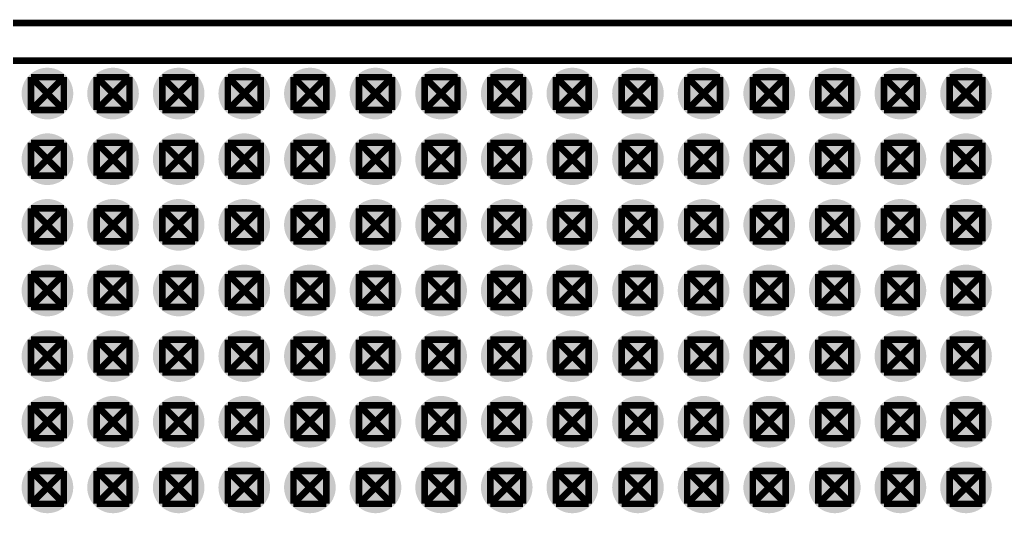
# Model space of a CAD drawing. Extents: x -11 to 221, y -93 to 178.
# Drawn here: x 108.15 to 146.3, y 156.17 to 175.58 of the extents above; entities that cross this region are included whole.
import ezdxf

# ---------------------------------------------------------------- set-up
doc = ezdxf.new("R2010")
doc.units = 0
doc.header["$MEASUREMENT"] = 0
doc.layers.get('0').update_dxf_attribs({"linetype": 'CONTINUOUS'})
for name, color, linetype in [('26-349-0_BOT', 7, 'CONTINUOUS'), ('26-349-0_DRD', 7, 'CONTINUOUS'), ('26-349-0_DRL', 2, 'CONTINUOUS'), ('26-349-0_FAB', 1, 'CONTINUOUS'), ('26-349-0_IN1', 3, 'CONTINUOUS'), ('26-349-0_IN2', 5, 'CONTINUOUS'), ('26-349-0_SMB', 10, 'CONTINUOUS'), ('26-349-0_SMT', 14, 'CONTINUOUS'), ('26-349-0_TOP', 11, 'CONTINUOUS'), ('THRUHOLE_TAP', 15, 'CONTINUOUS')]:
    doc.layers.add(name, color=color, linetype=linetype)

# ---------------------------------------------------------------- blocks, each defined once
blk = doc.blocks.new('ROUND_2')
at = {"const_width": 0.99949}
blk.add_lwpolyline([(-0.499744, 0, 1), (0.499744, 0, 1)], format="xyb", close=True, dxfattribs=at)
blk = doc.blocks.new('ROUND_93')
at = {"const_width": 0.54991}
blk.add_lwpolyline([(-0.274954, 0, 1), (0.274954, 0, 1)], format="xyb", close=True, dxfattribs=at)

msp = doc.modelspace()

# ---------------------------------------------------------------- linework, layer by layer
at = {"layer": '26-349-0_DRD', "const_width": 0.254}
for points in [[(-5.99948, 175.4505), (180.9496, 175.4505)], [(108.585, 173.355), (108.585, 172.085)], [(109.855, 173.355), (108.585, 173.355)], [(109.855, 173.355), (108.585, 172.085)], [(109.855, 172.085), (108.585, 173.355)], [(109.855, 172.085), (109.855, 173.355)], [(111.125, 173.355), (111.125, 172.085)], [(112.395, 173.355), (111.125, 173.355)], [(112.395, 173.355), (111.125, 172.085)], [(112.395, 172.085), (111.125, 173.355)], [(112.395, 172.085), (112.395, 173.355)], [(113.665, 173.355), (113.665, 172.085)], [(114.935, 173.355), (113.665, 173.355)], [(114.935, 173.355), (113.665, 172.085)], [(114.935, 172.085), (113.665, 173.355)], [(114.935, 172.085), (114.935, 173.355)], [(116.205, 173.355), (116.205, 172.085)], [(117.475, 173.355), (116.205, 173.355)], [(117.475, 173.355), (116.205, 172.085)], [(117.475, 172.085), (116.205, 173.355)], [(117.475, 172.085), (117.475, 173.355)], [(118.745, 173.355), (118.745, 172.085)], [(120.015, 173.355), (118.745, 173.355)], [(120.015, 173.355), (118.745, 172.085)], [(120.015, 172.085), (118.745, 173.355)], [(120.015, 172.085), (120.015, 173.355)], [(121.285, 173.355), (121.285, 172.085)], [(122.555, 173.355), (121.285, 173.355)], [(122.555, 173.355), (121.285, 172.085)], [(122.555, 172.085), (121.285, 173.355)], [(122.555, 172.085), (122.555, 173.355)], [(123.825, 173.355), (123.825, 172.085)], [(125.095, 173.355), (123.825, 173.355)], [(125.095, 173.355), (123.825, 172.085)], [(125.095, 172.085), (123.825, 173.355)], [(125.095, 172.085), (125.095, 173.355)], [(126.365, 173.355), (126.365, 172.085)], [(127.635, 173.355), (126.365, 173.355)], [(127.635, 173.355), (126.365, 172.085)], [(127.635, 172.085), (126.365, 173.355)], [(127.635, 172.085), (127.635, 173.355)], [(128.905, 173.355), (128.905, 172.085)], [(130.175, 173.355), (128.905, 173.355)], [(130.175, 173.355), (128.905, 172.085)], [(130.175, 172.085), (128.905, 173.355)], [(130.175, 172.085), (130.175, 173.355)], [(131.445, 173.355), (131.445, 172.085)], [(132.715, 173.355), (131.445, 173.355)], [(132.715, 173.355), (131.445, 172.085)], [(132.715, 172.085), (131.445, 173.355)], [(132.715, 172.085), (132.715, 173.355)], [(133.985, 173.355), (133.985, 172.085)], [(135.255, 173.355), (133.985, 173.355)], [(135.255, 173.355), (133.985, 172.085)], [(135.255, 172.085), (133.985, 173.355)], [(135.255, 172.085), (135.255, 173.355)], [(136.525, 173.355), (136.525, 172.085)], [(137.795, 173.355), (136.525, 173.355)], [(137.795, 173.355), (136.525, 172.085)], [(137.795, 172.085), (136.525, 173.355)], [(137.795, 172.085), (137.795, 173.355)], [(139.065, 173.355), (139.065, 172.085)], [(140.335, 173.355), (139.065, 173.355)], [(140.335, 173.355), (139.065, 172.085)], [(140.335, 172.085), (139.065, 173.355)], [(140.335, 172.085), (140.335, 173.355)], [(141.605, 173.355), (141.605, 172.085)], [(142.875, 173.355), (141.605, 173.355)], [(142.875, 173.355), (141.605, 172.085)], [(142.875, 172.085), (141.605, 173.355)], [(142.875, 172.085), (142.875, 173.355)], [(144.145, 173.355), (144.145, 172.085)], [(145.415, 173.355), (144.145, 173.355)], [(145.415, 173.355), (144.145, 172.085)], [(145.415, 172.085), (144.145, 173.355)], [(145.415, 172.085), (145.415, 173.355)], [(108.585, 172.085), (109.855, 172.085)], [(111.125, 172.085), (112.395, 172.085)], [(113.665, 172.085), (114.935, 172.085)], [(116.205, 172.085), (117.475, 172.085)], [(118.745, 172.085), (120.015, 172.085)], [(121.285, 172.085), (122.555, 172.085)], [(123.825, 172.085), (125.095, 172.085)], [(126.365, 172.085), (127.635, 172.085)], [(128.905, 172.085), (130.175, 172.085)], [(131.445, 172.085), (132.715, 172.085)], [(133.985, 172.085), (135.255, 172.085)], [(136.525, 172.085), (137.795, 172.085)], [(139.065, 172.085), (140.335, 172.085)], [(141.605, 172.085), (142.875, 172.085)], [(144.145, 172.085), (145.415, 172.085)], [(108.585, 170.815), (108.585, 169.545)], [(109.855, 170.815), (108.585, 170.815)], [(109.855, 170.815), (108.585, 169.545)], [(109.855, 169.545), (108.585, 170.815)], [(109.855, 169.545), (109.855, 170.815)], [(111.125, 170.815), (111.125, 169.545)], [(112.395, 170.815), (111.125, 170.815)], [(112.395, 170.815), (111.125, 169.545)], [(112.395, 169.545), (111.125, 170.815)], [(112.395, 169.545), (112.395, 170.815)], [(113.665, 170.815), (113.665, 169.545)], [(114.935, 170.815), (113.665, 170.815)], [(114.935, 170.815), (113.665, 169.545)], [(114.935, 169.545), (113.665, 170.815)], [(114.935, 169.545), (114.935, 170.815)], [(116.205, 170.815), (116.205, 169.545)], [(117.475, 170.815), (116.205, 170.815)], [(117.475, 170.815), (116.205, 169.545)], [(117.475, 169.545), (116.205, 170.815)], [(117.475, 169.545), (117.475, 170.815)], [(118.745, 170.815), (118.745, 169.545)], [(120.015, 170.815), (118.745, 170.815)], [(120.015, 170.815), (118.745, 169.545)], [(120.015, 169.545), (118.745, 170.815)], [(120.015, 169.545), (120.015, 170.815)], [(121.285, 170.815), (121.285, 169.545)], [(122.555, 170.815), (121.285, 170.815)], [(122.555, 170.815), (121.285, 169.545)], [(122.555, 169.545), (121.285, 170.815)], [(122.555, 169.545), (122.555, 170.815)], [(123.825, 170.815), (123.825, 169.545)], [(125.095, 170.815), (123.825, 170.815)], [(125.095, 170.815), (123.825, 169.545)], [(125.095, 169.545), (123.825, 170.815)], [(125.095, 169.545), (125.095, 170.815)], [(126.365, 170.815), (126.365, 169.545)], [(127.635, 170.815), (126.365, 170.815)], [(127.635, 170.815), (126.365, 169.545)], [(127.635, 169.545), (126.365, 170.815)], [(127.635, 169.545), (127.635, 170.815)], [(128.905, 170.815), (128.905, 169.545)], [(130.175, 170.815), (128.905, 170.815)], [(130.175, 170.815), (128.905, 169.545)], [(130.175, 169.545), (128.905, 170.815)], [(130.175, 169.545), (130.175, 170.815)], [(131.445, 170.815), (131.445, 169.545)], [(132.715, 170.815), (131.445, 170.815)], [(132.715, 170.815), (131.445, 169.545)], [(132.715, 169.545), (131.445, 170.815)], [(132.715, 169.545), (132.715, 170.815)], [(133.985, 170.815), (133.985, 169.545)], [(135.255, 170.815), (133.985, 170.815)], [(135.255, 170.815), (133.985, 169.545)], [(135.255, 169.545), (133.985, 170.815)], [(135.255, 169.545), (135.255, 170.815)], [(136.525, 170.815), (136.525, 169.545)], [(137.795, 170.815), (136.525, 170.815)], [(137.795, 170.815), (136.525, 169.545)], [(137.795, 169.545), (136.525, 170.815)], [(137.795, 169.545), (137.795, 170.815)], [(139.065, 170.815), (139.065, 169.545)], [(140.335, 170.815), (139.065, 170.815)], [(140.335, 170.815), (139.065, 169.545)], [(140.335, 169.545), (139.065, 170.815)], [(140.335, 169.545), (140.335, 170.815)], [(141.605, 170.815), (141.605, 169.545)], [(142.875, 170.815), (141.605, 170.815)], [(142.875, 170.815), (141.605, 169.545)], [(142.875, 169.545), (141.605, 170.815)], [(142.875, 169.545), (142.875, 170.815)], [(144.145, 170.815), (144.145, 169.545)], [(145.415, 170.815), (144.145, 170.815)], [(145.415, 170.815), (144.145, 169.545)], [(145.415, 169.545), (144.145, 170.815)], [(145.415, 169.545), (145.415, 170.815)], [(108.585, 169.545), (109.855, 169.545)], [(111.125, 169.545), (112.395, 169.545)], [(113.665, 169.545), (114.935, 169.545)], [(116.205, 169.545), (117.475, 169.545)], [(118.745, 169.545), (120.015, 169.545)], [(121.285, 169.545), (122.555, 169.545)], [(123.825, 169.545), (125.095, 169.545)], [(126.365, 169.545), (127.635, 169.545)], [(128.905, 169.545), (130.175, 169.545)], [(131.445, 169.545), (132.715, 169.545)], [(133.985, 169.545), (135.255, 169.545)], [(136.525, 169.545), (137.795, 169.545)], [(139.065, 169.545), (140.335, 169.545)], [(141.605, 169.545), (142.875, 169.545)], [(144.145, 169.545), (145.415, 169.545)], [(108.585, 168.275), (108.585, 167.005)], [(109.855, 168.275), (108.585, 168.275)], [(109.855, 168.275), (108.585, 167.005)], [(109.855, 167.005), (108.585, 168.275)], [(109.855, 167.005), (109.855, 168.275)], [(111.125, 168.275), (111.125, 167.005)], [(112.395, 168.275), (111.125, 168.275)], [(112.395, 168.275), (111.125, 167.005)], [(112.395, 167.005), (111.125, 168.275)], [(112.395, 167.005), (112.395, 168.275)], [(113.665, 168.275), (113.665, 167.005)], [(114.935, 168.275), (113.665, 168.275)], [(114.935, 168.275), (113.665, 167.005)], [(114.935, 167.005), (113.665, 168.275)], [(114.935, 167.005), (114.935, 168.275)], [(116.205, 168.275), (116.205, 167.005)], [(117.475, 168.275), (116.205, 168.275)], [(117.475, 168.275), (116.205, 167.005)], [(117.475, 167.005), (116.205, 168.275)], [(117.475, 167.005), (117.475, 168.275)], [(118.745, 168.275), (118.745, 167.005)], [(120.015, 168.275), (118.745, 168.275)], [(120.015, 168.275), (118.745, 167.005)], [(120.015, 167.005), (118.745, 168.275)], [(120.015, 167.005), (120.015, 168.275)], [(121.285, 168.275), (121.285, 167.005)], [(122.555, 168.275), (121.285, 168.275)], [(122.555, 168.275), (121.285, 167.005)], [(122.555, 167.005), (121.285, 168.275)], [(122.555, 167.005), (122.555, 168.275)], [(123.825, 168.275), (123.825, 167.005)], [(125.095, 168.275), (123.825, 168.275)], [(125.095, 168.275), (123.825, 167.005)], [(125.095, 167.005), (123.825, 168.275)], [(125.095, 167.005), (125.095, 168.275)], [(126.365, 168.275), (126.365, 167.005)], [(127.635, 168.275), (126.365, 168.275)], [(127.635, 168.275), (126.365, 167.005)], [(127.635, 167.005), (126.365, 168.275)], [(127.635, 167.005), (127.635, 168.275)], [(128.905, 168.275), (128.905, 167.005)], [(130.175, 168.275), (128.905, 168.275)], [(130.175, 168.275), (128.905, 167.005)], [(130.175, 167.005), (128.905, 168.275)], [(130.175, 167.005), (130.175, 168.275)], [(131.445, 168.275), (131.445, 167.005)], [(132.715, 168.275), (131.445, 168.275)], [(132.715, 168.275), (131.445, 167.005)], [(132.715, 167.005), (131.445, 168.275)], [(132.715, 167.005), (132.715, 168.275)], [(133.985, 168.275), (133.985, 167.005)], [(135.255, 168.275), (133.985, 168.275)], [(135.255, 168.275), (133.985, 167.005)], [(135.255, 167.005), (133.985, 168.275)], [(135.255, 167.005), (135.255, 168.275)], [(136.525, 168.275), (136.525, 167.005)], [(137.795, 168.275), (136.525, 168.275)], [(137.795, 168.275), (136.525, 167.005)], [(137.795, 167.005), (136.525, 168.275)], [(137.795, 167.005), (137.795, 168.275)], [(139.065, 168.275), (139.065, 167.005)], [(140.335, 168.275), (139.065, 168.275)], [(140.335, 168.275), (139.065, 167.005)], [(140.335, 167.005), (139.065, 168.275)], [(140.335, 167.005), (140.335, 168.275)], [(141.605, 168.275), (141.605, 167.005)], [(142.875, 168.275), (141.605, 168.275)], [(142.875, 168.275), (141.605, 167.005)], [(142.875, 167.005), (141.605, 168.275)], [(142.875, 167.005), (142.875, 168.275)], [(144.145, 168.275), (144.145, 167.005)], [(145.415, 168.275), (144.145, 168.275)], [(145.415, 168.275), (144.145, 167.005)], [(145.415, 167.005), (144.145, 168.275)], [(145.415, 167.005), (145.415, 168.275)], [(108.585, 167.005), (109.855, 167.005)], [(111.125, 167.005), (112.395, 167.005)], [(113.665, 167.005), (114.935, 167.005)], [(116.205, 167.005), (117.475, 167.005)], [(118.745, 167.005), (120.015, 167.005)], [(121.285, 167.005), (122.555, 167.005)], [(123.825, 167.005), (125.095, 167.005)], [(126.365, 167.005), (127.635, 167.005)], [(128.905, 167.005), (130.175, 167.005)], [(131.445, 167.005), (132.715, 167.005)], [(133.985, 167.005), (135.255, 167.005)], [(136.525, 167.005), (137.795, 167.005)], [(139.065, 167.005), (140.335, 167.005)], [(141.605, 167.005), (142.875, 167.005)], [(144.145, 167.005), (145.415, 167.005)], [(108.585, 165.735), (108.585, 164.465)], [(109.855, 165.735), (108.585, 165.735)], [(109.855, 165.735), (108.585, 164.465)], [(109.855, 164.465), (108.585, 165.735)], [(109.855, 164.465), (109.855, 165.735)], [(111.125, 165.735), (111.125, 164.465)], [(112.395, 165.735), (111.125, 165.735)], [(112.395, 165.735), (111.125, 164.465)], [(112.395, 164.465), (111.125, 165.735)], [(112.395, 164.465), (112.395, 165.735)], [(113.665, 165.735), (113.665, 164.465)], [(114.935, 165.735), (113.665, 165.735)], [(114.935, 165.735), (113.665, 164.465)], [(114.935, 164.465), (113.665, 165.735)], [(114.935, 164.465), (114.935, 165.735)], [(116.205, 165.735), (116.205, 164.465)], [(117.475, 165.735), (116.205, 165.735)], [(117.475, 165.735), (116.205, 164.465)], [(117.475, 164.465), (116.205, 165.735)], [(117.475, 164.465), (117.475, 165.735)], [(118.745, 165.735), (118.745, 164.465)], [(120.015, 165.735), (118.745, 165.735)], [(120.015, 165.735), (118.745, 164.465)], [(120.015, 164.465), (118.745, 165.735)], [(120.015, 164.465), (120.015, 165.735)], [(121.285, 165.735), (121.285, 164.465)], [(122.555, 165.735), (121.285, 165.735)], [(122.555, 165.735), (121.285, 164.465)], [(122.555, 164.465), (121.285, 165.735)], [(122.555, 164.465), (122.555, 165.735)], [(123.825, 165.735), (123.825, 164.465)], [(125.095, 165.735), (123.825, 165.735)], [(125.095, 165.735), (123.825, 164.465)], [(125.095, 164.465), (123.825, 165.735)], [(125.095, 164.465), (125.095, 165.735)], [(126.365, 165.735), (126.365, 164.465)], [(127.635, 165.735), (126.365, 165.735)], [(127.635, 165.735), (126.365, 164.465)], [(127.635, 164.465), (126.365, 165.735)], [(127.635, 164.465), (127.635, 165.735)], [(128.905, 165.735), (128.905, 164.465)], [(130.175, 165.735), (128.905, 165.735)], [(130.175, 165.735), (128.905, 164.465)], [(130.175, 164.465), (128.905, 165.735)], [(130.175, 164.465), (130.175, 165.735)], [(131.445, 165.735), (131.445, 164.465)], [(132.715, 165.735), (131.445, 165.735)], [(132.715, 165.735), (131.445, 164.465)], [(132.715, 164.465), (131.445, 165.735)], [(132.715, 164.465), (132.715, 165.735)], [(133.985, 165.735), (133.985, 164.465)], [(135.255, 165.735), (133.985, 165.735)], [(135.255, 165.735), (133.985, 164.465)], [(135.255, 164.465), (133.985, 165.735)], [(135.255, 164.465), (135.255, 165.735)], [(136.525, 165.735), (136.525, 164.465)], [(137.795, 165.735), (136.525, 165.735)], [(137.795, 165.735), (136.525, 164.465)], [(137.795, 164.465), (136.525, 165.735)], [(137.795, 164.465), (137.795, 165.735)], [(139.065, 165.735), (139.065, 164.465)], [(140.335, 165.735), (139.065, 165.735)], [(140.335, 165.735), (139.065, 164.465)], [(140.335, 164.465), (139.065, 165.735)], [(140.335, 164.465), (140.335, 165.735)], [(141.605, 165.735), (141.605, 164.465)], [(142.875, 165.735), (141.605, 165.735)], [(142.875, 165.735), (141.605, 164.465)], [(142.875, 164.465), (141.605, 165.735)], [(142.875, 164.465), (142.875, 165.735)], [(144.145, 165.735), (144.145, 164.465)], [(145.415, 165.735), (144.145, 165.735)], [(145.415, 165.735), (144.145, 164.465)], [(145.415, 164.465), (144.145, 165.735)], [(145.415, 164.465), (145.415, 165.735)], [(108.585, 164.465), (109.855, 164.465)], [(111.125, 164.465), (112.395, 164.465)], [(113.665, 164.465), (114.935, 164.465)], [(116.205, 164.465), (117.475, 164.465)], [(118.745, 164.465), (120.015, 164.465)], [(121.285, 164.465), (122.555, 164.465)], [(123.825, 164.465), (125.095, 164.465)], [(126.365, 164.465), (127.635, 164.465)], [(128.905, 164.465), (130.175, 164.465)], [(131.445, 164.465), (132.715, 164.465)], [(133.985, 164.465), (135.255, 164.465)], [(136.525, 164.465), (137.795, 164.465)], [(139.065, 164.465), (140.335, 164.465)], [(141.605, 164.465), (142.875, 164.465)], [(144.145, 164.465), (145.415, 164.465)], [(108.585, 163.195), (108.585, 161.925)], [(109.855, 163.195), (108.585, 163.195)], [(109.855, 163.195), (108.585, 161.925)], [(109.855, 161.925), (108.585, 163.195)], [(109.855, 161.925), (109.855, 163.195)], [(111.125, 163.195), (111.125, 161.925)], [(112.395, 163.195), (111.125, 163.195)], [(112.395, 163.195), (111.125, 161.925)], [(112.395, 161.925), (111.125, 163.195)], [(112.395, 161.925), (112.395, 163.195)], [(113.665, 163.195), (113.665, 161.925)], [(114.935, 163.195), (113.665, 163.195)], [(114.935, 163.195), (113.665, 161.925)], [(114.935, 161.925), (113.665, 163.195)], [(114.935, 161.925), (114.935, 163.195)], [(116.205, 163.195), (116.205, 161.925)], [(117.475, 163.195), (116.205, 163.195)], [(117.475, 163.195), (116.205, 161.925)], [(117.475, 161.925), (116.205, 163.195)], [(117.475, 161.925), (117.475, 163.195)], [(118.745, 163.195), (118.745, 161.925)], [(120.015, 163.195), (118.745, 163.195)], [(120.015, 163.195), (118.745, 161.925)], [(120.015, 161.925), (118.745, 163.195)], [(120.015, 161.925), (120.015, 163.195)], [(121.285, 163.195), (121.285, 161.925)], [(122.555, 163.195), (121.285, 163.195)], [(122.555, 163.195), (121.285, 161.925)], [(122.555, 161.925), (121.285, 163.195)], [(122.555, 161.925), (122.555, 163.195)], [(123.825, 163.195), (123.825, 161.925)], [(125.095, 163.195), (123.825, 163.195)], [(125.095, 163.195), (123.825, 161.925)], [(125.095, 161.925), (123.825, 163.195)], [(125.095, 161.925), (125.095, 163.195)], [(126.365, 163.195), (126.365, 161.925)], [(127.635, 163.195), (126.365, 163.195)], [(127.635, 163.195), (126.365, 161.925)], [(127.635, 161.925), (126.365, 163.195)], [(127.635, 161.925), (127.635, 163.195)], [(128.905, 163.195), (128.905, 161.925)], [(130.175, 163.195), (128.905, 163.195)], [(130.175, 163.195), (128.905, 161.925)], [(130.175, 161.925), (128.905, 163.195)], [(130.175, 161.925), (130.175, 163.195)], [(131.445, 163.195), (131.445, 161.925)], [(132.715, 163.195), (131.445, 163.195)], [(132.715, 163.195), (131.445, 161.925)], [(132.715, 161.925), (131.445, 163.195)], [(132.715, 161.925), (132.715, 163.195)], [(133.985, 163.195), (133.985, 161.925)], [(135.255, 163.195), (133.985, 163.195)], [(135.255, 163.195), (133.985, 161.925)], [(135.255, 161.925), (133.985, 163.195)], [(135.255, 161.925), (135.255, 163.195)], [(136.525, 163.195), (136.525, 161.925)], [(137.795, 163.195), (136.525, 163.195)], [(137.795, 163.195), (136.525, 161.925)], [(137.795, 161.925), (136.525, 163.195)], [(137.795, 161.925), (137.795, 163.195)], [(139.065, 163.195), (139.065, 161.925)], [(140.335, 163.195), (139.065, 163.195)], [(140.335, 163.195), (139.065, 161.925)], [(140.335, 161.925), (139.065, 163.195)], [(140.335, 161.925), (140.335, 163.195)], [(141.605, 163.195), (141.605, 161.925)], [(142.875, 163.195), (141.605, 163.195)], [(142.875, 163.195), (141.605, 161.925)], [(142.875, 161.925), (141.605, 163.195)], [(142.875, 161.925), (142.875, 163.195)], [(144.145, 163.195), (144.145, 161.925)], [(145.415, 163.195), (144.145, 163.195)], [(145.415, 163.195), (144.145, 161.925)], [(145.415, 161.925), (144.145, 163.195)], [(145.415, 161.925), (145.415, 163.195)], [(108.585, 161.925), (109.855, 161.925)], [(111.125, 161.925), (112.395, 161.925)], [(113.665, 161.925), (114.935, 161.925)], [(116.205, 161.925), (117.475, 161.925)], [(118.745, 161.925), (120.015, 161.925)], [(121.285, 161.925), (122.555, 161.925)], [(123.825, 161.925), (125.095, 161.925)], [(126.365, 161.925), (127.635, 161.925)], [(128.905, 161.925), (130.175, 161.925)], [(131.445, 161.925), (132.715, 161.925)], [(133.985, 161.925), (135.255, 161.925)], [(136.525, 161.925), (137.795, 161.925)], [(139.065, 161.925), (140.335, 161.925)], [(141.605, 161.925), (142.875, 161.925)], [(144.145, 161.925), (145.415, 161.925)], [(108.585, 160.655), (108.585, 159.385)], [(109.855, 160.655), (108.585, 160.655)], [(109.855, 160.655), (108.585, 159.385)], [(109.855, 159.385), (108.585, 160.655)], [(109.855, 159.385), (109.855, 160.655)], [(111.125, 160.655), (111.125, 159.385)], [(112.395, 160.655), (111.125, 160.655)], [(112.395, 160.655), (111.125, 159.385)], [(112.395, 159.385), (111.125, 160.655)], [(112.395, 159.385), (112.395, 160.655)], [(113.665, 160.655), (113.665, 159.385)], [(114.935, 160.655), (113.665, 160.655)], [(114.935, 160.655), (113.665, 159.385)], [(114.935, 159.385), (113.665, 160.655)], [(114.935, 159.385), (114.935, 160.655)], [(116.205, 160.655), (116.205, 159.385)], [(117.475, 160.655), (116.205, 160.655)], [(117.475, 160.655), (116.205, 159.385)], [(117.475, 159.385), (116.205, 160.655)], [(117.475, 159.385), (117.475, 160.655)], [(118.745, 160.655), (118.745, 159.385)], [(120.015, 160.655), (118.745, 160.655)], [(120.015, 160.655), (118.745, 159.385)], [(120.015, 159.385), (118.745, 160.655)], [(120.015, 159.385), (120.015, 160.655)], [(121.285, 160.655), (121.285, 159.385)], [(122.555, 160.655), (121.285, 160.655)], [(122.555, 160.655), (121.285, 159.385)], [(122.555, 159.385), (121.285, 160.655)], [(122.555, 159.385), (122.555, 160.655)], [(123.825, 160.655), (123.825, 159.385)], [(125.095, 160.655), (123.825, 160.655)], [(125.095, 160.655), (123.825, 159.385)], [(125.095, 159.385), (123.825, 160.655)], [(125.095, 159.385), (125.095, 160.655)], [(126.365, 160.655), (126.365, 159.385)], [(127.635, 160.655), (126.365, 160.655)], [(127.635, 160.655), (126.365, 159.385)], [(127.635, 159.385), (126.365, 160.655)], [(127.635, 159.385), (127.635, 160.655)], [(128.905, 160.655), (128.905, 159.385)], [(130.175, 160.655), (128.905, 160.655)], [(130.175, 160.655), (128.905, 159.385)], [(130.175, 159.385), (128.905, 160.655)], [(130.175, 159.385), (130.175, 160.655)], [(131.445, 160.655), (131.445, 159.385)], [(132.715, 160.655), (131.445, 160.655)], [(132.715, 160.655), (131.445, 159.385)], [(132.715, 159.385), (131.445, 160.655)], [(132.715, 159.385), (132.715, 160.655)], [(133.985, 160.655), (133.985, 159.385)], [(135.255, 160.655), (133.985, 160.655)], [(135.255, 160.655), (133.985, 159.385)], [(135.255, 159.385), (133.985, 160.655)], [(135.255, 159.385), (135.255, 160.655)], [(136.525, 160.655), (136.525, 159.385)], [(137.795, 160.655), (136.525, 160.655)], [(137.795, 160.655), (136.525, 159.385)], [(137.795, 159.385), (136.525, 160.655)], [(137.795, 159.385), (137.795, 160.655)], [(139.065, 160.655), (139.065, 159.385)], [(140.335, 160.655), (139.065, 160.655)], [(140.335, 160.655), (139.065, 159.385)], [(140.335, 159.385), (139.065, 160.655)], [(140.335, 159.385), (140.335, 160.655)], [(141.605, 160.655), (141.605, 159.385)], [(142.875, 160.655), (141.605, 160.655)], [(142.875, 160.655), (141.605, 159.385)], [(142.875, 159.385), (141.605, 160.655)], [(142.875, 159.385), (142.875, 160.655)], [(144.145, 160.655), (144.145, 159.385)], [(145.415, 160.655), (144.145, 160.655)], [(145.415, 160.655), (144.145, 159.385)], [(145.415, 159.385), (144.145, 160.655)], [(145.415, 159.385), (145.415, 160.655)], [(108.585, 159.385), (109.855, 159.385)], [(111.125, 159.385), (112.395, 159.385)], [(113.665, 159.385), (114.935, 159.385)], [(116.205, 159.385), (117.475, 159.385)], [(118.745, 159.385), (120.015, 159.385)], [(121.285, 159.385), (122.555, 159.385)], [(123.825, 159.385), (125.095, 159.385)], [(126.365, 159.385), (127.635, 159.385)], [(128.905, 159.385), (130.175, 159.385)], [(131.445, 159.385), (132.715, 159.385)], [(133.985, 159.385), (135.255, 159.385)], [(136.525, 159.385), (137.795, 159.385)], [(139.065, 159.385), (140.335, 159.385)], [(141.605, 159.385), (142.875, 159.385)], [(144.145, 159.385), (145.415, 159.385)], [(108.585, 158.115), (108.585, 156.845)], [(109.855, 158.115), (108.585, 158.115)], [(109.855, 158.115), (108.585, 156.845)], [(109.855, 156.845), (108.585, 158.115)], [(109.855, 156.845), (109.855, 158.115)], [(111.125, 158.115), (111.125, 156.845)], [(112.395, 158.115), (111.125, 158.115)], [(112.395, 158.115), (111.125, 156.845)], [(112.395, 156.845), (111.125, 158.115)], [(112.395, 156.845), (112.395, 158.115)], [(113.665, 158.115), (113.665, 156.845)], [(114.935, 158.115), (113.665, 158.115)], [(114.935, 158.115), (113.665, 156.845)], [(114.935, 156.845), (113.665, 158.115)], [(114.935, 156.845), (114.935, 158.115)], [(116.205, 158.115), (116.205, 156.845)], [(117.475, 158.115), (116.205, 158.115)], [(117.475, 158.115), (116.205, 156.845)], [(117.475, 156.845), (116.205, 158.115)], [(117.475, 156.845), (117.475, 158.115)], [(118.745, 158.115), (118.745, 156.845)], [(120.015, 158.115), (118.745, 158.115)], [(120.015, 158.115), (118.745, 156.845)], [(120.015, 156.845), (118.745, 158.115)], [(120.015, 156.845), (120.015, 158.115)], [(121.285, 158.115), (121.285, 156.845)], [(122.555, 158.115), (121.285, 158.115)], [(122.555, 158.115), (121.285, 156.845)], [(122.555, 156.845), (121.285, 158.115)], [(122.555, 156.845), (122.555, 158.115)], [(123.825, 158.115), (123.825, 156.845)], [(125.095, 158.115), (123.825, 158.115)], [(125.095, 158.115), (123.825, 156.845)], [(125.095, 156.845), (123.825, 158.115)], [(125.095, 156.845), (125.095, 158.115)], [(126.365, 158.115), (126.365, 156.845)], [(127.635, 158.115), (126.365, 158.115)], [(127.635, 158.115), (126.365, 156.845)], [(127.635, 156.845), (126.365, 158.115)], [(127.635, 156.845), (127.635, 158.115)], [(128.905, 158.115), (128.905, 156.845)], [(130.175, 158.115), (128.905, 158.115)], [(130.175, 158.115), (128.905, 156.845)], [(130.175, 156.845), (128.905, 158.115)], [(130.175, 156.845), (130.175, 158.115)], [(131.445, 158.115), (131.445, 156.845)], [(132.715, 158.115), (131.445, 158.115)], [(132.715, 158.115), (131.445, 156.845)], [(132.715, 156.845), (131.445, 158.115)], [(132.715, 156.845), (132.715, 158.115)], [(133.985, 158.115), (133.985, 156.845)], [(135.255, 158.115), (133.985, 158.115)], [(135.255, 158.115), (133.985, 156.845)], [(135.255, 156.845), (133.985, 158.115)], [(135.255, 156.845), (135.255, 158.115)], [(136.525, 158.115), (136.525, 156.845)], [(137.795, 158.115), (136.525, 158.115)], [(137.795, 158.115), (136.525, 156.845)], [(137.795, 156.845), (136.525, 158.115)], [(137.795, 156.845), (137.795, 158.115)], [(139.065, 158.115), (139.065, 156.845)], [(140.335, 158.115), (139.065, 158.115)], [(140.335, 158.115), (139.065, 156.845)], [(140.335, 156.845), (139.065, 158.115)], [(140.335, 156.845), (140.335, 158.115)], [(141.605, 158.115), (141.605, 156.845)], [(142.875, 158.115), (141.605, 158.115)], [(142.875, 158.115), (141.605, 156.845)], [(142.875, 156.845), (141.605, 158.115)], [(142.875, 156.845), (142.875, 158.115)], [(144.145, 158.115), (144.145, 156.845)], [(145.415, 158.115), (144.145, 158.115)], [(145.415, 158.115), (144.145, 156.845)], [(145.415, 156.845), (144.145, 158.115)], [(145.415, 156.845), (145.415, 158.115)], [(108.585, 156.845), (109.855, 156.845)], [(111.125, 156.845), (112.395, 156.845)], [(113.665, 156.845), (114.935, 156.845)], [(116.205, 156.845), (117.475, 156.845)], [(118.745, 156.845), (120.015, 156.845)], [(121.285, 156.845), (122.555, 156.845)], [(123.825, 156.845), (125.095, 156.845)], [(126.365, 156.845), (127.635, 156.845)], [(128.905, 156.845), (130.175, 156.845)], [(131.445, 156.845), (132.715, 156.845)], [(133.985, 156.845), (135.255, 156.845)], [(136.525, 156.845), (137.795, 156.845)], [(139.065, 156.845), (140.335, 156.845)], [(141.605, 156.845), (142.875, 156.845)], [(144.145, 156.845), (145.415, 156.845)]]:
    msp.add_lwpolyline(points, dxfattribs=at)
at = {"layer": '26-349-0_DRL', "const_width": 0.254}
msp.add_lwpolyline([(-5.99948, 175.4505), (180.9496, 175.4505)], dxfattribs=at)
at = {"layer": '26-349-0_FAB', "const_width": 0.254}
for points in [[(-5.99948, 175.4505), (180.9496, 175.4505)], [(86.36, 119.38), (180.34, 119.38), (180.34, 173.99), (86.36, 173.99), (86.36, 119.38)]]:
    msp.add_lwpolyline(points, dxfattribs=at)

# ---------------------------------------------------------------- block references
at = {"layer": '26-349-0_BOT'}
for p in [(109.22, 172.72), (111.76, 172.72), (114.3, 172.72), (116.84, 172.72), (119.38, 172.72), (121.92, 172.72), (124.46, 172.72), (127, 172.72), (129.54, 172.72), (132.08, 172.72), (134.62, 172.72), (137.16, 172.72), (139.7, 172.72), (142.24, 172.72), (144.78, 172.72), (109.22, 170.18), (111.76, 170.18), (114.3, 170.18), (116.84, 170.18), (119.38, 170.18), (121.92, 170.18), (124.46, 170.18), (127, 170.18), (129.54, 170.18), (132.08, 170.18), (134.62, 170.18), (137.16, 170.18), (139.7, 170.18), (142.24, 170.18), (144.78, 170.18), (109.22, 167.64), (111.76, 167.64), (114.3, 167.64), (116.84, 167.64), (119.38, 167.64), (121.92, 167.64), (124.46, 167.64), (127, 167.64), (129.54, 167.64), (132.08, 167.64), (134.62, 167.64), (137.16, 167.64), (139.7, 167.64), (142.24, 167.64), (144.78, 167.64), (109.22, 165.1), (111.76, 165.1), (114.3, 165.1), (116.84, 165.1), (119.38, 165.1), (121.92, 165.1), (124.46, 165.1), (127, 165.1), (129.54, 165.1), (132.08, 165.1), (134.62, 165.1), (137.16, 165.1), (139.7, 165.1), (142.24, 165.1), (144.78, 165.1), (109.22, 162.56), (111.76, 162.56), (114.3, 162.56), (116.84, 162.56), (119.38, 162.56), (121.92, 162.56), (124.46, 162.56), (127, 162.56), (129.54, 162.56), (132.08, 162.56), (134.62, 162.56), (137.16, 162.56), (139.7, 162.56), (142.24, 162.56), (144.78, 162.56), (109.22, 160.02), (111.76, 160.02), (114.3, 160.02), (116.84, 160.02), (119.38, 160.02), (121.92, 160.02), (124.46, 160.02), (127, 160.02), (129.54, 160.02), (132.08, 160.02), (134.62, 160.02), (137.16, 160.02), (139.7, 160.02), (142.24, 160.02), (144.78, 160.02), (109.22, 157.48), (111.76, 157.48), (114.3, 157.48), (116.84, 157.48), (119.38, 157.48), (121.92, 157.48), (124.46, 157.48), (127, 157.48), (129.54, 157.48), (132.08, 157.48), (134.62, 157.48), (137.16, 157.48), (139.7, 157.48), (142.24, 157.48), (144.78, 157.48)]:
    msp.add_blockref('ROUND_2', p, dxfattribs=at)
at = {"layer": '26-349-0_DRL'}
for p in [(109.22, 172.72), (111.76, 172.72), (114.3, 172.72), (116.84, 172.72), (119.38, 172.72), (121.92, 172.72), (124.46, 172.72), (127, 172.72), (129.54, 172.72), (132.08, 172.72), (134.62, 172.72), (137.16, 172.72), (139.7, 172.72), (142.24, 172.72), (144.78, 172.72), (109.22, 170.18), (111.76, 170.18), (114.3, 170.18), (116.84, 170.18), (119.38, 170.18), (121.92, 170.18), (124.46, 170.18), (127, 170.18), (129.54, 170.18), (132.08, 170.18), (134.62, 170.18), (137.16, 170.18), (139.7, 170.18), (142.24, 170.18), (144.78, 170.18), (109.22, 167.64), (111.76, 167.64), (114.3, 167.64), (116.84, 167.64), (119.38, 167.64), (121.92, 167.64), (124.46, 167.64), (127, 167.64), (129.54, 167.64), (132.08, 167.64), (134.62, 167.64), (137.16, 167.64), (139.7, 167.64), (142.24, 167.64), (144.78, 167.64), (109.22, 165.1), (111.76, 165.1), (114.3, 165.1), (116.84, 165.1), (119.38, 165.1), (121.92, 165.1), (124.46, 165.1), (127, 165.1), (129.54, 165.1), (132.08, 165.1), (134.62, 165.1), (137.16, 165.1), (139.7, 165.1), (142.24, 165.1), (144.78, 165.1), (109.22, 162.56), (111.76, 162.56), (114.3, 162.56), (116.84, 162.56), (119.38, 162.56), (121.92, 162.56), (124.46, 162.56), (127, 162.56), (129.54, 162.56), (132.08, 162.56), (134.62, 162.56), (137.16, 162.56), (139.7, 162.56), (142.24, 162.56), (144.78, 162.56), (109.22, 160.02), (111.76, 160.02), (114.3, 160.02), (116.84, 160.02), (119.38, 160.02), (121.92, 160.02), (124.46, 160.02), (127, 160.02), (129.54, 160.02), (132.08, 160.02), (134.62, 160.02), (137.16, 160.02), (139.7, 160.02), (142.24, 160.02), (144.78, 160.02), (109.22, 157.48), (111.76, 157.48), (114.3, 157.48), (116.84, 157.48), (119.38, 157.48), (121.92, 157.48), (124.46, 157.48), (127, 157.48), (129.54, 157.48), (132.08, 157.48), (134.62, 157.48), (137.16, 157.48), (139.7, 157.48), (142.24, 157.48), (144.78, 157.48)]:
    msp.add_blockref('ROUND_93', p, dxfattribs=at)
at = {"layer": '26-349-0_IN1'}
for p in [(109.22, 172.72), (111.76, 172.72), (114.3, 172.72), (116.84, 172.72), (119.38, 172.72), (121.92, 172.72), (124.46, 172.72), (127, 172.72), (129.54, 172.72), (132.08, 172.72), (134.62, 172.72), (137.16, 172.72), (139.7, 172.72), (142.24, 172.72), (144.78, 172.72), (109.22, 170.18), (111.76, 170.18), (114.3, 170.18), (116.84, 170.18), (119.38, 170.18), (121.92, 170.18), (124.46, 170.18), (127, 170.18), (129.54, 170.18), (132.08, 170.18), (134.62, 170.18), (137.16, 170.18), (139.7, 170.18), (142.24, 170.18), (144.78, 170.18), (109.22, 167.64), (111.76, 167.64), (114.3, 167.64), (116.84, 167.64), (119.38, 167.64), (121.92, 167.64), (124.46, 167.64), (127, 167.64), (129.54, 167.64), (132.08, 167.64), (134.62, 167.64), (137.16, 167.64), (139.7, 167.64), (142.24, 167.64), (144.78, 167.64), (109.22, 165.1), (111.76, 165.1), (114.3, 165.1), (116.84, 165.1), (119.38, 165.1), (121.92, 165.1), (124.46, 165.1), (127, 165.1), (129.54, 165.1), (132.08, 165.1), (134.62, 165.1), (137.16, 165.1), (139.7, 165.1), (142.24, 165.1), (144.78, 165.1), (109.22, 162.56), (111.76, 162.56), (114.3, 162.56), (116.84, 162.56), (119.38, 162.56), (121.92, 162.56), (124.46, 162.56), (127, 162.56), (129.54, 162.56), (132.08, 162.56), (134.62, 162.56), (137.16, 162.56), (139.7, 162.56), (142.24, 162.56), (144.78, 162.56), (109.22, 160.02), (111.76, 160.02), (114.3, 160.02), (116.84, 160.02), (119.38, 160.02), (121.92, 160.02), (124.46, 160.02), (127, 160.02), (129.54, 160.02), (132.08, 160.02), (134.62, 160.02), (137.16, 160.02), (139.7, 160.02), (142.24, 160.02), (144.78, 160.02), (109.22, 157.48), (111.76, 157.48), (114.3, 157.48), (116.84, 157.48), (119.38, 157.48), (121.92, 157.48), (124.46, 157.48), (127, 157.48), (129.54, 157.48), (132.08, 157.48), (134.62, 157.48), (137.16, 157.48), (139.7, 157.48), (142.24, 157.48), (144.78, 157.48)]:
    msp.add_blockref('ROUND_2', p, dxfattribs=at)
at = {"layer": '26-349-0_IN2'}
for p in [(109.22, 172.72), (111.76, 172.72), (114.3, 172.72), (116.84, 172.72), (119.38, 172.72), (121.92, 172.72), (124.46, 172.72), (127, 172.72), (129.54, 172.72), (132.08, 172.72), (134.62, 172.72), (137.16, 172.72), (139.7, 172.72), (142.24, 172.72), (144.78, 172.72), (109.22, 170.18), (111.76, 170.18), (114.3, 170.18), (116.84, 170.18), (119.38, 170.18), (121.92, 170.18), (124.46, 170.18), (127, 170.18), (129.54, 170.18), (132.08, 170.18), (134.62, 170.18), (137.16, 170.18), (139.7, 170.18), (142.24, 170.18), (144.78, 170.18), (109.22, 167.64), (111.76, 167.64), (114.3, 167.64), (116.84, 167.64), (119.38, 167.64), (121.92, 167.64), (124.46, 167.64), (127, 167.64), (129.54, 167.64), (132.08, 167.64), (134.62, 167.64), (137.16, 167.64), (139.7, 167.64), (142.24, 167.64), (144.78, 167.64), (109.22, 165.1), (111.76, 165.1), (114.3, 165.1), (116.84, 165.1), (119.38, 165.1), (121.92, 165.1), (124.46, 165.1), (127, 165.1), (129.54, 165.1), (132.08, 165.1), (134.62, 165.1), (137.16, 165.1), (139.7, 165.1), (142.24, 165.1), (144.78, 165.1), (109.22, 162.56), (111.76, 162.56), (114.3, 162.56), (116.84, 162.56), (119.38, 162.56), (121.92, 162.56), (124.46, 162.56), (127, 162.56), (129.54, 162.56), (132.08, 162.56), (134.62, 162.56), (137.16, 162.56), (139.7, 162.56), (142.24, 162.56), (144.78, 162.56), (109.22, 160.02), (111.76, 160.02), (114.3, 160.02), (116.84, 160.02), (119.38, 160.02), (121.92, 160.02), (124.46, 160.02), (127, 160.02), (129.54, 160.02), (132.08, 160.02), (134.62, 160.02), (137.16, 160.02), (139.7, 160.02), (142.24, 160.02), (144.78, 160.02), (109.22, 157.48), (111.76, 157.48), (114.3, 157.48), (116.84, 157.48), (119.38, 157.48), (121.92, 157.48), (124.46, 157.48), (127, 157.48), (129.54, 157.48), (132.08, 157.48), (134.62, 157.48), (137.16, 157.48), (139.7, 157.48), (142.24, 157.48), (144.78, 157.48)]:
    msp.add_blockref('ROUND_2', p, dxfattribs=at)
at = {"layer": '26-349-0_SMB'}
for p in [(109.22, 172.72), (111.76, 172.72), (114.3, 172.72), (116.84, 172.72), (119.38, 172.72), (121.92, 172.72), (124.46, 172.72), (127, 172.72), (129.54, 172.72), (132.08, 172.72), (134.62, 172.72), (137.16, 172.72), (139.7, 172.72), (142.24, 172.72), (144.78, 172.72), (109.22, 170.18), (111.76, 170.18), (114.3, 170.18), (116.84, 170.18), (119.38, 170.18), (121.92, 170.18), (124.46, 170.18), (127, 170.18), (129.54, 170.18), (132.08, 170.18), (134.62, 170.18), (137.16, 170.18), (139.7, 170.18), (142.24, 170.18), (144.78, 170.18), (109.22, 167.64), (111.76, 167.64), (114.3, 167.64), (116.84, 167.64), (119.38, 167.64), (121.92, 167.64), (124.46, 167.64), (127, 167.64), (129.54, 167.64), (132.08, 167.64), (134.62, 167.64), (137.16, 167.64), (139.7, 167.64), (142.24, 167.64), (144.78, 167.64), (109.22, 165.1), (111.76, 165.1), (114.3, 165.1), (116.84, 165.1), (119.38, 165.1), (121.92, 165.1), (124.46, 165.1), (127, 165.1), (129.54, 165.1), (132.08, 165.1), (134.62, 165.1), (137.16, 165.1), (139.7, 165.1), (142.24, 165.1), (144.78, 165.1), (109.22, 162.56), (111.76, 162.56), (114.3, 162.56), (116.84, 162.56), (119.38, 162.56), (121.92, 162.56), (124.46, 162.56), (127, 162.56), (129.54, 162.56), (132.08, 162.56), (134.62, 162.56), (137.16, 162.56), (139.7, 162.56), (142.24, 162.56), (144.78, 162.56), (109.22, 160.02), (111.76, 160.02), (114.3, 160.02), (116.84, 160.02), (119.38, 160.02), (121.92, 160.02), (124.46, 160.02), (127, 160.02), (129.54, 160.02), (132.08, 160.02), (134.62, 160.02), (137.16, 160.02), (139.7, 160.02), (142.24, 160.02), (144.78, 160.02), (109.22, 157.48), (111.76, 157.48), (114.3, 157.48), (116.84, 157.48), (119.38, 157.48), (121.92, 157.48), (124.46, 157.48), (127, 157.48), (129.54, 157.48), (132.08, 157.48), (134.62, 157.48), (137.16, 157.48), (139.7, 157.48), (142.24, 157.48), (144.78, 157.48)]:
    msp.add_blockref('ROUND_2', p, dxfattribs=at)
at = {"layer": '26-349-0_SMT'}
for p in [(109.22, 172.72), (111.76, 172.72), (114.3, 172.72), (116.84, 172.72), (119.38, 172.72), (121.92, 172.72), (124.46, 172.72), (127, 172.72), (129.54, 172.72), (132.08, 172.72), (134.62, 172.72), (137.16, 172.72), (139.7, 172.72), (142.24, 172.72), (144.78, 172.72), (109.22, 170.18), (111.76, 170.18), (114.3, 170.18), (116.84, 170.18), (119.38, 170.18), (121.92, 170.18), (124.46, 170.18), (127, 170.18), (129.54, 170.18), (132.08, 170.18), (134.62, 170.18), (137.16, 170.18), (139.7, 170.18), (142.24, 170.18), (144.78, 170.18), (109.22, 167.64), (111.76, 167.64), (114.3, 167.64), (116.84, 167.64), (119.38, 167.64), (121.92, 167.64), (124.46, 167.64), (127, 167.64), (129.54, 167.64), (132.08, 167.64), (134.62, 167.64), (137.16, 167.64), (139.7, 167.64), (142.24, 167.64), (144.78, 167.64), (109.22, 165.1), (111.76, 165.1), (114.3, 165.1), (116.84, 165.1), (119.38, 165.1), (121.92, 165.1), (124.46, 165.1), (127, 165.1), (129.54, 165.1), (132.08, 165.1), (134.62, 165.1), (137.16, 165.1), (139.7, 165.1), (142.24, 165.1), (144.78, 165.1), (109.22, 162.56), (111.76, 162.56), (114.3, 162.56), (116.84, 162.56), (119.38, 162.56), (121.92, 162.56), (124.46, 162.56), (127, 162.56), (129.54, 162.56), (132.08, 162.56), (134.62, 162.56), (137.16, 162.56), (139.7, 162.56), (142.24, 162.56), (144.78, 162.56), (109.22, 160.02), (111.76, 160.02), (114.3, 160.02), (116.84, 160.02), (119.38, 160.02), (121.92, 160.02), (124.46, 160.02), (127, 160.02), (129.54, 160.02), (132.08, 160.02), (134.62, 160.02), (137.16, 160.02), (139.7, 160.02), (142.24, 160.02), (144.78, 160.02), (109.22, 157.48), (111.76, 157.48), (114.3, 157.48), (116.84, 157.48), (119.38, 157.48), (121.92, 157.48), (124.46, 157.48), (127, 157.48), (129.54, 157.48), (132.08, 157.48), (134.62, 157.48), (137.16, 157.48), (139.7, 157.48), (142.24, 157.48), (144.78, 157.48)]:
    msp.add_blockref('ROUND_2', p, dxfattribs=at)
at = {"layer": '26-349-0_TOP'}
for p in [(109.22, 172.72), (111.76, 172.72), (114.3, 172.72), (116.84, 172.72), (119.38, 172.72), (121.92, 172.72), (124.46, 172.72), (127, 172.72), (129.54, 172.72), (132.08, 172.72), (134.62, 172.72), (137.16, 172.72), (139.7, 172.72), (142.24, 172.72), (144.78, 172.72), (109.22, 170.18), (111.76, 170.18), (114.3, 170.18), (116.84, 170.18), (119.38, 170.18), (121.92, 170.18), (124.46, 170.18), (127, 170.18), (129.54, 170.18), (132.08, 170.18), (134.62, 170.18), (137.16, 170.18), (139.7, 170.18), (142.24, 170.18), (144.78, 170.18), (109.22, 167.64), (111.76, 167.64), (114.3, 167.64), (116.84, 167.64), (119.38, 167.64), (121.92, 167.64), (124.46, 167.64), (127, 167.64), (129.54, 167.64), (132.08, 167.64), (134.62, 167.64), (137.16, 167.64), (139.7, 167.64), (142.24, 167.64), (144.78, 167.64), (109.22, 165.1), (111.76, 165.1), (114.3, 165.1), (116.84, 165.1), (119.38, 165.1), (121.92, 165.1), (124.46, 165.1), (127, 165.1), (129.54, 165.1), (132.08, 165.1), (134.62, 165.1), (137.16, 165.1), (139.7, 165.1), (142.24, 165.1), (144.78, 165.1), (109.22, 162.56), (111.76, 162.56), (114.3, 162.56), (116.84, 162.56), (119.38, 162.56), (121.92, 162.56), (124.46, 162.56), (127, 162.56), (129.54, 162.56), (132.08, 162.56), (134.62, 162.56), (137.16, 162.56), (139.7, 162.56), (142.24, 162.56), (144.78, 162.56), (109.22, 160.02), (111.76, 160.02), (114.3, 160.02), (116.84, 160.02), (119.38, 160.02), (121.92, 160.02), (124.46, 160.02), (127, 160.02), (129.54, 160.02), (132.08, 160.02), (134.62, 160.02), (137.16, 160.02), (139.7, 160.02), (142.24, 160.02), (144.78, 160.02), (109.22, 157.48), (111.76, 157.48), (114.3, 157.48), (116.84, 157.48), (119.38, 157.48), (121.92, 157.48), (124.46, 157.48), (127, 157.48), (129.54, 157.48), (132.08, 157.48), (134.62, 157.48), (137.16, 157.48), (139.7, 157.48), (142.24, 157.48), (144.78, 157.48)]:
    msp.add_blockref('ROUND_2', p, dxfattribs=at)
at = {"layer": 'THRUHOLE_TAP'}
for p in [(109.22, 172.72), (111.76, 172.72), (114.3, 172.72), (116.84, 172.72), (119.38, 172.72), (121.92, 172.72), (124.46, 172.72), (127, 172.72), (129.54, 172.72), (132.08, 172.72), (134.62, 172.72), (137.16, 172.72), (139.7, 172.72), (142.24, 172.72), (144.78, 172.72), (109.22, 170.18), (111.76, 170.18), (114.3, 170.18), (116.84, 170.18), (119.38, 170.18), (121.92, 170.18), (124.46, 170.18), (127, 170.18), (129.54, 170.18), (132.08, 170.18), (134.62, 170.18), (137.16, 170.18), (139.7, 170.18), (142.24, 170.18), (144.78, 170.18), (109.22, 167.64), (111.76, 167.64), (114.3, 167.64), (116.84, 167.64), (119.38, 167.64), (121.92, 167.64), (124.46, 167.64), (127, 167.64), (129.54, 167.64), (132.08, 167.64), (134.62, 167.64), (137.16, 167.64), (139.7, 167.64), (142.24, 167.64), (144.78, 167.64), (109.22, 165.1), (111.76, 165.1), (114.3, 165.1), (116.84, 165.1), (119.38, 165.1), (121.92, 165.1), (124.46, 165.1), (127, 165.1), (129.54, 165.1), (132.08, 165.1), (134.62, 165.1), (137.16, 165.1), (139.7, 165.1), (142.24, 165.1), (144.78, 165.1), (109.22, 162.56), (111.76, 162.56), (114.3, 162.56), (116.84, 162.56), (119.38, 162.56), (121.92, 162.56), (124.46, 162.56), (127, 162.56), (129.54, 162.56), (132.08, 162.56), (134.62, 162.56), (137.16, 162.56), (139.7, 162.56), (142.24, 162.56), (144.78, 162.56), (109.22, 160.02), (111.76, 160.02), (114.3, 160.02), (116.84, 160.02), (119.38, 160.02), (121.92, 160.02), (124.46, 160.02), (127, 160.02), (129.54, 160.02), (132.08, 160.02), (134.62, 160.02), (137.16, 160.02), (139.7, 160.02), (142.24, 160.02), (144.78, 160.02), (109.22, 157.48), (111.76, 157.48), (114.3, 157.48), (116.84, 157.48), (119.38, 157.48), (121.92, 157.48), (124.46, 157.48), (127, 157.48), (129.54, 157.48), (132.08, 157.48), (134.62, 157.48), (137.16, 157.48), (139.7, 157.48), (142.24, 157.48), (144.78, 157.48)]:
    msp.add_blockref('ROUND_93', p, dxfattribs=at)

doc.saveas('drawing.dxf')
